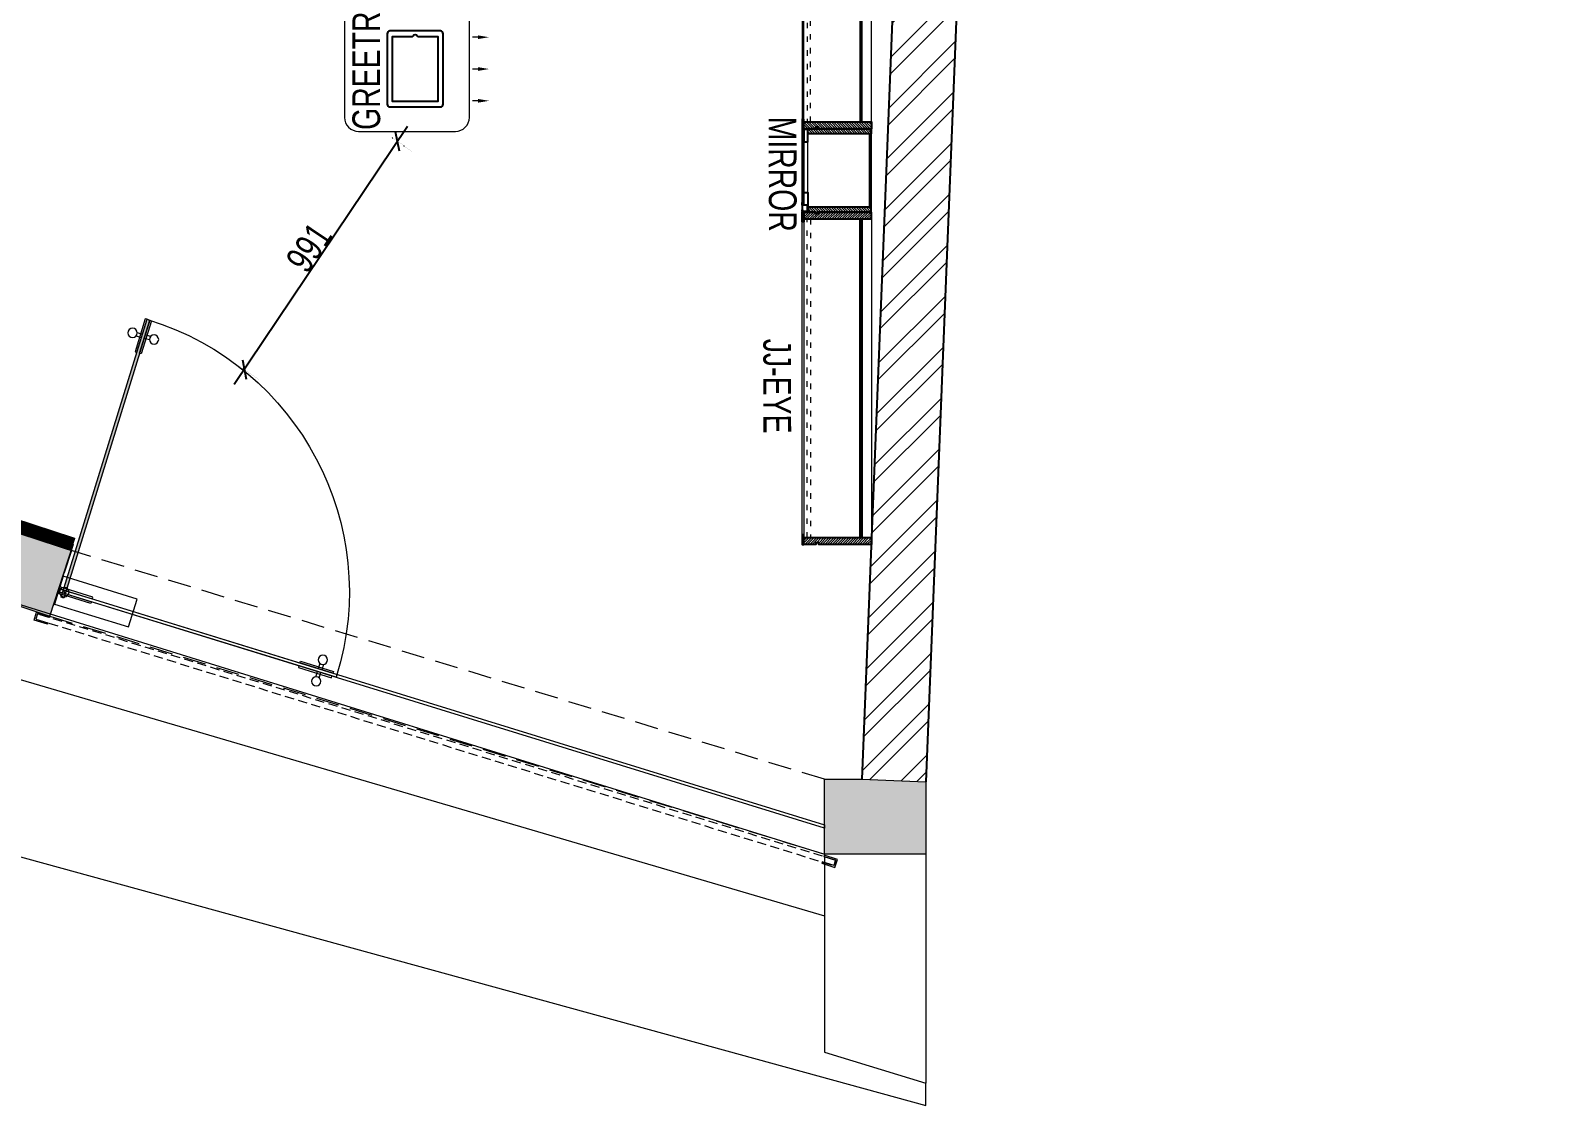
# Model space of a CAD drawing. Header units: feet. Extents: x 9066227 to 9075870, y -6882294 to -6864876.
# Drawn here: x 9070356 to 9075870, y -6882294 to -6878415 of the extents above; entities that cross this region are included whole.
import ezdxf

# ---------------------------------------------------------------- set-up
doc = ezdxf.new("R2010")
doc.units = ezdxf.units.FT
doc.header["$LTSCALE"] = 33
doc.header["$MEASUREMENT"] = 0
doc.header["$PDMODE"] = 3
doc.header["$PDSIZE"] = -1
for name, pattern in [('ACAD_ISO03W100', [30, 12, -18]), ('DOT2', [0.125, 0, -0.125]), ('HIDDEN', [9.525, 6.35, -3.175]), ('HIDDENX2', [0.75, 0.5, -0.25])]:
    doc.linetypes.add(name, pattern=pattern)
for name, color, linetype, lineweight in [('A-COL', 243, 'Continuous', 9), ('A-Glazing', 4, 'Continuous', 20), ('A-shutter', 8, 'Continuous', 18), ('A-STAIR', 6, 'Continuous', 5), ('beam', 90, 'Continuous', 9), ('column hatch', 5, 'Continuous', 0), ('Glazing', 141, 'Continuous', 15), ('LENS-DIM', 252, 'Continuous', 5), ('LENS-PARTITION', 21, 'Continuous', 25), ('LENS-TEXT', 31, 'Continuous', 5), ('LENS_TEXT', 31, 'Continuous', 5), ('LK-FF&E FLOOR', 1, 'Continuous', 9), ('LK-FF&E WALL', 1, 'Continuous', 9), ('LK-MIRROR', 133, 'Continuous', 13), ('LN-ELEVATION-1', 81, 'Continuous', 25), ('LN-ELEVATION-2', 103, 'Continuous', 20), ('LN-ELEVATION-3', 125, 'Continuous', 18), ('LN-ELEVATION-4', 145, 'Continuous', 13), ('LN-HATCH', 251, 'Continuous', 0), ('PLANO-TXT', 252, 'Continuous', 5), ('rolling shutter', 1, 'Continuous', 5)]:
    doc.layers.add(name, color=color, linetype=linetype, lineweight=lineweight)
doc.layers.add('A-WALL', color=1, linetype='Continuous')
doc.layers.add('S-DIM', color=7, linetype='Continuous')
doc.styles.add('LK TXT', font='GILC____.TTF', dxfattribs={"height": 100})
doc.styles.get("Standard").update_dxf_attribs({"font": 'GILC____.TTF'})
doc.dimstyles.new('100MM', dxfattribs={"dimtxt": 100, "dimasz": 50, "dimexe": 65, "dimexo": 65, "dimtad": 1, "dimdec": 0, "dimtxsty": 'Standard', "dimblk": 'OBLIQUE', "dimcen": 2.5, "dimdle": 65, "dimclrd": 256, "dimclre": 256, "dimclrt": 1, "dimadec": 0, "dimazin": 0, "dimtfac": 1, "dimtdec": 0, "dimtmove": 1, "dimatfit": 3, "dimfxl": 1, "dimlwd": -1, "dimlwe": -1, "dimarcsym": 0})

# ---------------------------------------------------------------- blocks, each defined once
blk = doc.blocks.new('*U51')
at = {"layer": 'A-shutter', "color": 5, "ltscale": 10}
for points in [[(41038450.5, -1561539.2), (41038450.5, -1561544.2), (41038405.5, -1561544.2), (41038405.5, -1561564.2), (41038450.5, -1561564.2), (41038450.5, -1561569.2), (41038400.5, -1561569.2), (41038400.5, -1561539.2)], [(41041373.7, -1561539.2), (41041373.7, -1561544.2), (41041418.7, -1561544.2), (41041418.7, -1561564.2), (41041373.7, -1561564.2), (41041373.7, -1561569.2), (41041423.7, -1561569.2), (41041423.7, -1561539.2)]]:
    blk.add_lwpolyline(points, close=True, dxfattribs=at)
at = {"layer": 'A-shutter', "color": 5, "linetype": 'HIDDENX2', "ltscale": 2}
blk.add_lwpolyline([(41038405.5, -1561544.2), (41038405.5, -1561564.2), (41041418.7, -1561564.2), (41041418.7, -1561544.2)], close=True, dxfattribs=at)
blk = doc.blocks.new('A$C201422ec')
at = {"layer": 'column hatch'}
h = blk.add_hatch(color=8, dxfattribs=at)
h.dxf.hatch_style = 1
h.paths.add_polyline_path([(0, 0), (-330, 0), (-330, -260), (0, -260)])
h.paths.add_polyline_path([(-3690.1, 62), (-3887.1, 62), (-4117.1, 62), (-4116.1, -197.9), (-3886.1, -198), (-3690.1, -198)])
h.paths.add_polyline_path([(4651, 55.1), (4426.9, 3.7), (4340.4, -21.2), (4434.5, -347.9), (4521, -323), (4745, -270.6)])
h.paths.add_polyline_path([(-761.1, 3932.8), (-1101.1, 3932.8), (-1101.1, 3672.8), (-761.1, 3672.8)])
h.paths.add_polyline_path([(3706, 4112.4), (3308.2, 4001.4), (3380.2, 3751.5), (3780.3, 3853.6)])
h.paths.add_polyline_path([(-3693.1, 3954.2), (-3887.1, 3954.2), (-4117.1, 3954.2), (-4117.1, 3694.2), (-3887.1, 3694.2), (-3693.1, 3694.2)])
h.paths.add_polyline_path([(-3660.1, 7608.7), (-4117.1, 7608.7), (-4117.1, 7245.2), (-3660.1, 7245.2)])
h.paths.add_polyline_path([(-3682.1, 6364.5), (-3887.1, 6364.5), (-4117.1, 6364.5), (-4117.1, 6105.7), (-3887.1, 6105.7), (-3682.1, 6104.5)])
h.paths.add_polyline_path([(-726.3, 7094.4), (-1068.3, 7154.3), (-1108, 6927.8), (-1127, 6819.4), (-782.2, 6759), (-763.2, 6867.3)])
h.paths.add_polyline_path([(3062.6, 6477.8), (2701.1, 6536.6), (2665.9, 6208.2), (3150, 6156.3)])
h.paths.add_polyline_path([(3239.9, -8641.2), (3010.1, -8632), (2875.1, -8632), (2875.1, -8902), (3239.9, -8902)])
h.paths.add_polyline_path([(165.5, -7784.8), (-494.9, -7568.3), (-579, -7824.8), (80.8, -8043.3)])
h.paths.add_polyline_path([(-3547.1, -6604.8), (-3887.1, -6601.6), (-4117.1, -6602.7), (-4115.7, -6888.5), (-4036.9, -6888.5), (-3557.2, -6904.7)])
h.paths.add_polyline_path([(-26.4, -3503.7), (-356.4, -3503.7), (-356.4, -3763.7), (-26.4, -3763.7)])
h.paths.add_polyline_path([(-3707.1, -3360.5), (-3887.1, -3360.5), (-4117.1, -3360.5), (-4117.1, -3620.5), (-3901.1, -3620.5), (-3707.1, -3620.5)])
at = {"layer": 'LN-HATCH'}
h = blk.add_hatch(dxfattribs=at)
h.set_pattern_fill('ANSI32', color=256, scale=333, angle=180)
h.set_pattern_definition([(225, (-10989239.55, 5495545.76), (88.2999593, -88.2999593), []), (225, (-10989298.42, 5495545.76), (88.2999593, -88.2999593), [])])
h.paths.add_polyline_path([(3437.1, -3715.3), (5525.8, -3611.1), (4745, -270.6), (4521, -323), (5239.2, -3395.2), (3215.7, -3496.1), (3010.1, -8632), (3239.9, -8641.2)])
h.paths.add_polyline_path([(3780.3, 3853.6), (3557.3, 3796.7), (4426.9, 3.7), (4651, 55.1)])
h.paths.add_polyline_path([(3150, 6156.3), (2904.5, 6182.6), (3484.5, 4050.6), (3706, 4112.4)])
h.paths.add_polyline_path([(-726.3, 7094.4), (-763.2, 6867.3), (2676.5, 6307.6), (2701.1, 6536.6)])
h.paths.add_polyline_path([(-1068.3, 7154.3), (-3660.1, 7608.7), (-3660.1, 7375.2), (-1108, 6927.8)])
h.paths.add_polyline_path([(-3887.1, 7245.2), (-4117.1, 7245.2), (-4117.1, 6364.5), (-3887.1, 6364.5)])
h.paths.add_polyline_path([(-3887.1, 6105.7), (-4117.1, 6105.7), (-4117.1, 3954.2), (-3887.1, 3954.2)])
h.paths.add_polyline_path([(-3887.1, 3694.2), (-3889.1, 3694.2), (-4117.1, 3694.2), (-4117.1, 62), (-3887.1, 62)])
h.paths.add_polyline_path([(-3886.1, -198), (-4116.1, -197.9), (-4117.1, -3360.4), (-4117.1, -3360.5), (-3887.1, -3360.5)])
h.paths.add_polyline_path([(-3901.1, -3620.5), (-4117.1, -3620.5), (-4117.1, -6602.7), (-3887.1, -6601.6)])
at = {"layer": 'A-COL'}
for p, q in [((2875.1, -8902), (2875.1, -8632)), ((2875.1, -8632), (3010.1, -8632)), ((3010.1, -8632), (3239.9, -8641.2)), ((3239.9, -8641.2), (3239.9, -8902)), ((3239.9, -8902), (2875.1, -8902))]:
    blk.add_line(p, q, dxfattribs=at)
blk.add_lwpolyline([(80.8, -8043.3), (165.5, -7784.8), (-494.9, -7568.3), (-579, -7824.8), (80.8, -8043.3)], dxfattribs=at)
at = {"layer": 'A-Glazing'}
blk.add_lwpolyline([(113.6, -7943.1), (2875.1, -8795.8), (2875.1, -8808.3), (110.1, -7954.5)], close=True, dxfattribs=at)
at = {"layer": 'A-STAIR'}
for p, q in [((-3557.2, -6904.7), (2875.1, -8902)), ((-3557.2, -7234.7), (2875.1, -9124.8)), ((-4115.7, -7788.5), (3239.9, -9808.8)), ((2875.1, -8902), (2875.1, -9616)), ((3239.9, -8902), (3239.9, -9728.7)), ((2875.1, -9616), (3239.9, -9728.7)), ((3239.9, -9808.8), (3239.9, -9728.7))]:
    blk.add_line(p, q, dxfattribs=at)
at = {"layer": 'A-WALL'}
for p, q in [((3215.7, -3496.1), (3010.1, -8632)), ((3437.1, -3715.3), (3239.9, -8641.2))]:
    blk.add_line(p, q, dxfattribs=at)
at = {"layer": 'beam', "linetype": 'HIDDEN', "ltscale": 0.4}
blk.add_lwpolyline([(158.4, -7806.6), (80.8, -8043.3), (2875.1, -8902), (2875.1, -8632)], close=True, dxfattribs=at)
at = {"layer": 'rolling shutter', "rotation": 342.8308426379791}
blk.add_blockref('*U51', (-38748633.2, 13598204.8), dxfattribs=at)
blk = doc.blocks.new('A$Ce8b6d310')
at = {"layer": 'LENS-DIM', "color": 2}
blk.add_lwpolyline([(1122.3, -5981.6), (1782.7, -6198.1), (1730.8, -6356.4), (4492.2, -7209.1), (4492.2, -7045.3), (4627.2, -7045.3), (4832.8, -1909.4), (4899.1, -254), (5036, -247.2), (5043.5, -397), (4983.3, -1901.9), (6856.3, -1808.5), (6509.3, -323.9), (5792.6, -359.6), (5785.1, -209.8), (6474.6, -175.4), (6199.1, 1003.2)], dxfattribs=at)
blk.add_blockref('A$C201422ec', (1617.2, 1586.7), dxfattribs=at)
blk = doc.blocks.new('MIRROR')
at = {"layer": 'LN-HATCH', "ltscale": 0.5}
h = blk.add_hatch(dxfattribs=at)
h.set_pattern_fill('ANSI31', color=256, scale=2)
h.set_pattern_definition([(45, (4060433.7416, 1708720.787), (-4.4901280605, 4.4901280605), [])])
h.paths.add_polyline_path([(212.9, 101.3), (230.9, 101.3), (230.9, -127.7), (212.9, -127.7)])
h.paths.add_polyline_path([(230.9, 95.3), (494.9, 95.3), (494.9, 101.3), (230.9, 101.3)])
h.paths.add_polyline_path([(512.9, 101.3), (494.9, 101.3), (494.9, -127.7), (512.9, -127.7)])
at = {"layer": 'Defpoints'}
blk.add_lwpolyline([(512.9, 101.3), (212.9, 101.3), (212.9, -148.7), (512.9, -148.7)], close=True, dxfattribs=at)
at = {"layer": 'LN-ELEVATION-1'}
for points in [[(212.9, 101.3), (230.9, 101.3), (230.9, -127.7), (212.9, -127.7)], [(230.9, 95.3), (494.9, 95.3), (494.9, 101.3), (230.9, 101.3)], [(512.9, 101.3), (494.9, 101.3), (494.9, -127.7), (512.9, -127.7)], [(259.9, -141.7), (259.9, -127.7), (214.9, -127.7), (214.9, -148.7), (223.9, -148.7), (223.9, -147.2), (216.4, -147.2), (216.4, -141.7)], [(442.9, -141.7), (442.9, -127.7), (487.9, -127.7), (487.9, -148.7), (478.9, -148.7), (478.9, -147.2), (486.4, -147.2), (486.4, -141.7)], [(504.9, -148.7), (504.9, -147.2), (509.4, -147.2), (509.4, -129.2), (487.9, -129.2), (487.9, -127.7), (510.9, -127.7), (510.9, -148.7)]]:
    blk.add_lwpolyline(points, close=True, dxfattribs=at)
at = {"layer": 'LN-ELEVATION-2', "color": 4, "lineweight": 0}
blk.add_lwpolyline([(216.4, -141.7), (486.4, -141.7), (486.4, -147.2), (216.4, -147.2)], close=True, dxfattribs=at)
at = {"layer": 'LN-ELEVATION-2'}
blk.add_lwpolyline([(259.9, -141.7), (442.9, -141.7), (442.9, -127.7), (259.9, -127.7)], close=True, dxfattribs=at)
at = {"layer": 'LN-ELEVATION-4', "ltscale": 0.5}
blk.add_line((478.9, -148.7), (223.9, -148.7), dxfattribs=at)
blk = doc.blocks.new('JJ SH 1200')
at = {"layer": 'LN-HATCH', "ltscale": 0.5}
h = blk.add_hatch(dxfattribs=at)
h.set_pattern_fill('ANSI31', color=256, scale=2)
h.set_pattern_definition([(45, (4097187.331, 1708800.267), (-4.4901280605, 4.4901280605), [])])
h.paths.add_polyline_path([(792.1, 220), (792.1, 30), (786.1, 30), (786.1, 20), (792.1, 20), (792.1, -24), (767.1, -24), (767.1, 220)])
h.paths.add_polyline_path([(-382.9, 180), (767.1, 180), (767.1, 186), (-382.9, 186)])
h.paths.add_polyline_path([(757.1, -24), (757.1, -30), (792.1, -30), (792.1, -24)])
h.paths.add_polyline_path([(-407.9, 220), (-407.9, 30), (-401.9, 30), (-401.9, 20), (-407.9, 20), (-407.9, -24), (-382.9, -24), (-382.9, 220)])
h.paths.add_polyline_path([(-372.9, -24), (-372.9, -30), (-407.9, -30), (-407.9, -24)])
at = {"layer": 'LN-ELEVATION-1', "ltscale": 0.5}
for points in [[(-407.9, 220), (-407.9, 30), (-401.9, 30), (-401.9, 20), (-407.9, 20), (-407.9, -24), (-382.9, -24), (-382.9, 220)], [(-382.9, 180), (767.1, 180), (767.1, 186), (-382.9, 186)], [(792.1, 220), (792.1, 30), (786.1, 30), (786.1, 20), (792.1, 20), (792.1, -24), (767.1, -24), (767.1, 220)], [(-372.9, -24), (-372.9, -30), (-407.9, -30), (-407.9, -24)], [(757.1, -24), (757.1, -30), (792.1, -30), (792.1, -24)]]:
    blk.add_lwpolyline(points, close=True, dxfattribs=at)
at = {"layer": 'LN-ELEVATION-3', "ltscale": 0.5}
for p, q in [((767.1, 220), (-382.9, 220)), ((757.1, -24), (-372.9, -24)), ((-372.9, -30), (757.1, -30))]:
    blk.add_line(p, q, dxfattribs=at)
at = {"layer": 'LN-ELEVATION-4', "linetype": 'ACAD_ISO03W100', "ltscale": 0.05}
blk.add_lwpolyline([(767.1, 0), (-382.9, 0), (-382.9, -12), (767.1, -12)], close=True, dxfattribs=at)
blk = doc.blocks.new('Entrance Door')
at = {"layer": 'Glazing', "ltscale": 111}
blk.add_hatch(color=256, dxfattribs=at).paths.add_polyline_path([(18, -34.8), (18, -1235), (30, -1235), (30, -34.8)])
at = {"layer": 'Glazing'}
for p, q in [((30, -54.2), (18, -66.2)), ((1117.8, -31.3), (1117.8, -54.3)), ((1132.8, -31.3), (1132.8, -54.3)), ((1117.8, -89.2), (1117.8, -66.3)), ((1132.8, -89.2), (1132.8, -66.3))]:
    blk.add_line(p, q, dxfattribs=at)
at = {"layer": 'Glazing', "ltscale": 44}
for p, q in [((-4.9, -1156.3), (18, -1156.3)), ((-4.9, -1171.3), (18, -1171.3)), ((52.9, -1156.3), (30, -1156.3)), ((52.9, -1171.3), (30, -1171.3))]:
    blk.add_line(p, q, dxfattribs=at)
at = {"layer": 'Glazing'}
for points in [[(320, -120.5), (0, -120.5), (0, 0), (320, 0)], [(0, -54.2), (142.5, -54.2), (142.5, -46.8), (0, -46.8)], [(1180.8, -54.3), (1038.3, -54.3), (1038.3, -46.8), (1180.8, -46.8)], [(0, -66.2), (142.5, -66.2), (142.5, -73.7), (0, -73.7)], [(1180.8, -66.3), (1038.3, -66.3), (1038.3, -73.8), (1180.8, -73.8)]]:
    blk.add_lwpolyline(points, close=True, dxfattribs=at)
at = {"layer": 'Glazing', "ltscale": 222}
blk.add_lwpolyline([(-1.5, -66.2), (1198.8, -66.2), (1198.8, -54.2), (-1.5, -54.2)], close=True, dxfattribs=at)
at = {"layer": 'Glazing', "ltscale": 111}
blk.add_lwpolyline([(18, -34.8), (18, -1235), (30, -1235), (30, -34.8)], close=True, dxfattribs=at)
at = {"layer": 'Glazing', "ltscale": 44}
for points in [[(18, -1092.5), (18, -1235), (10.5, -1235), (10.5, -1092.5)], [(30, -1092.5), (30, -1235), (37.5, -1235), (37.5, -1092.5)]]:
    blk.add_lwpolyline(points, close=True, dxfattribs=at)
at = {"layer": 'Glazing'}
for centre, radius in [((1125.3, -13.9), 19), ((24, -58.7), 19.8), ((1125.3, -106.6), 19)]:
    blk.add_circle(centre, radius, dxfattribs=at)
at = {"layer": 'Glazing', "ltscale": 44}
for centre in [(-22.4, -1163.8), (70.4, -1163.8)]:
    blk.add_circle(centre, 19, dxfattribs=at)
at = {"layer": 'Glazing', "ltscale": 222}
blk.add_arc((24, -60.2), 1174.8, 270, 359.99955, dxfattribs=at)
blk = doc.blocks.new('GREETR 450x450')
at = {"layer": 'LN-ELEVATION-1', "linetype": 'ByBlock', "lineweight": -2}
for p, q in [((481.3, 339.7), (461, 339.7)), ((481.3, 225), (461, 225)), ((481.3, 110.3), (461, 110.3))]:
    blk.add_line(p, q, dxfattribs=at)
at = {"layer": 'LN-ELEVATION-1'}
for points in [[(355.5, 98.3), (355.5, 352.3, 0.414214), (345.5, 362.3), (163.5, 362.3, 0.414214), (153.5, 352.3), (153.5, 98.3, 0.414214), (163.5, 88.3), (345.5, 88.3, 0.414214)], [(264, 342.8), (336.5, 342.8), (336.5, 107.8), (172.5, 107.8), (172.5, 342.8), (245, 342.8, 0.327538), (246.9, 344.2, -0.733799), (262.1, 344.2, 0.327538)]]:
    blk.add_lwpolyline(points, format="xyb", close=True, dxfattribs=at)
at = {"layer": 'LN-ELEVATION-1', "linetype": 'ByBlock', "lineweight": -2}
for points in [[(481.3, 346.4), (481.3, 333.1), (521.3, 339.7)], [(481.3, 231.7), (481.3, 218.3), (521.3, 225)], [(481.3, 116.9), (481.3, 103.6), (521.3, 110.3)]]:
    blk.add_solid(points, dxfattribs=at)
at = {"layer": 'LN-ELEVATION-2'}
blk.add_lwpolyline([(50, 0), (400, 0, 0.414214), (450, 50), (450, 400, 0.414214), (400, 450), (50, 450, 0.414214), (0, 400), (0, 50, 0.414214)], format="xyb", close=True, dxfattribs=at)
at = {"layer": 'LENS-TEXT', "color": 0, "linetype": 'Continuous', "ltscale": 3, "insert": (78.9, 218.7), "char_height": 100, "attachment_point": 5, "rotation": 90, "style": 'LK TXT'}
blk.add_mtext_dynamic_manual_height_columns('GREETR', width=353.056, gutter_width=0.5, heights=[0], dxfattribs=at)
blk = doc.blocks.new('_Oblique')
at = {"color": 0, "lineweight": -2}
blk.add_line((-0.5, -0.5), (0.5, 0.5), dxfattribs=at)
blk = doc.blocks.new('*D52')
at = {"layer": 'Defpoints', "color": 0}
for p in [(9071602.9, -6878764), (9071050.3, -6879587.1), (9071126.4, -6879638.2)]:
    blk.add_point(p, dxfattribs=at)
at = {"layer": 'S-DIM'}
blk.add_line((9071715.2, -6878761.1), (9071090.2, -6879692.2), dxfattribs=at)
at = {"layer": 'S-DIM', "linetype": 'DOT2'}
for p, q in [((9071656.9, -6878800.2), (9071733, -6878851.3)), ((9071104.3, -6879623.3), (9071180.4, -6879674.4))]:
    blk.add_line(p, q, dxfattribs=at)
at = {"layer": 'S-DIM', "xscale": 50, "yscale": 50, "zscale": 50}
for p, rotation in [((9071679, -6878815.1), 56.1237567555083), ((9071126.4, -6879638.2), 236.1237567555083)]:
    blk.add_blockref('_Oblique', p, dxfattribs=dict(at, rotation=rotation))
at = {"layer": 'S-DIM', "color": 1, "insert": (9071360.5, -6879198.3), "char_height": 100, "attachment_point": 5, "rotation": 56.1238}
blk.add_mtext('991', dxfattribs=at)

msp = doc.modelspace()

# ---------------------------------------------------------------- linework, layer by layer
at = {"layer": 'LK-MIRROR', "linetype": 'ACAD_ISO03W100', "ltscale": 0.05, "const_width": 50}
msp.add_lwpolyline([(9070509.8, -6880269.8), (9069849.4, -6880053.3)], dxfattribs=at)

# ---------------------------------------------------------------- block references
at = {"layer": 'A-Glazing', "xscale": -0.8748404702499003, "yscale": 0.8748404702499005, "zscale": 0.8748404702499005, "rotation": 162.8404967201407}
msp.add_blockref('Entrance Door', (9070441.8, -6880484.5), dxfattribs=at)
at = {"layer": 'LENS-PARTITION'}
msp.add_blockref('A$Ce8b6d310', (9068727.1, -6874071.7), dxfattribs=at)
at = {"layer": 'LK-FF&E FLOOR'}
msp.add_blockref('GREETR 450x450', (9071488.3, -6878778.7), dxfattribs=at)
at = {"layer": 'LK-FF&E WALL', "rotation": 269.9999999999969}
for name, p in [('JJ SH 1200', (9073168.3, -6877977.7)), ('MIRROR', (9073286.9, -6878556.9))]:
    msp.add_blockref(name, p, dxfattribs=at)
at = {"layer": 'LK-FF&E WALL', "xscale": -1, "rotation": 269.9999999999969}
msp.add_blockref('JJ SH 1200', (9073168.3, -6879861.9), dxfattribs=at)

# ---------------------------------------------------------------- texts
at = {"layer": 'LENS_TEXT', "linetype": 'Continuous', "ltscale": 3, "insert": (9073067.8, -6878933.3), "char_height": 100, "width": 324.474, "attachment_point": 5, "rotation": 270.0985, "style": 'LK TXT'}
msp.add_mtext('{\\C7;MIRROR}', dxfattribs=at)
at = {"layer": 'PLANO-TXT', "linetype": 'Continuous', "ltscale": 3, "insert": (9073048.1, -6879698), "char_height": 100, "width": 271.785, "attachment_point": 5, "rotation": 270.0985, "style": 'LK TXT'}
msp.add_mtext('JJ-EYE', dxfattribs=at)

# ---------------------------------------------------------------- dimensions: what is measured, and where the dimension line sits
at = {"layer": 'S-DIM', "color": 2}
dim = msp.add_aligned_dim(p1=(9071602.9, -6878764), p2=(9071050.3, -6879587.1), distance=91.7, dimstyle='100MM', dxfattribs=at)
dim.commit()
dim.dimension.update_dxf_attribs({"geometry": '*D52', "text_midpoint": (9071360.5, -6879198.3)})

doc.saveas('drawing.dxf')
